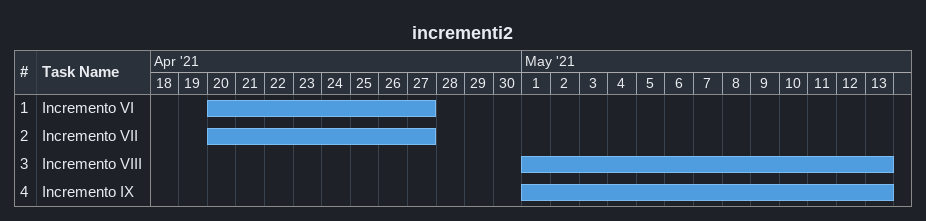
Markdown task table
incrementi2

| ID | Task | Start | Finish |
|---|---|---|---|
| 1 | Incremento VI | 2021-04-20 | 2021-04-27 |
| 2 | Incremento VII | 2021-04-20 | 2021-04-27 |
| 3 | Incremento VIII | 2021-05-01 | 2021-05-13 |
| 4 | Incremento IX | 2021-05-01 | 2021-05-13 |
